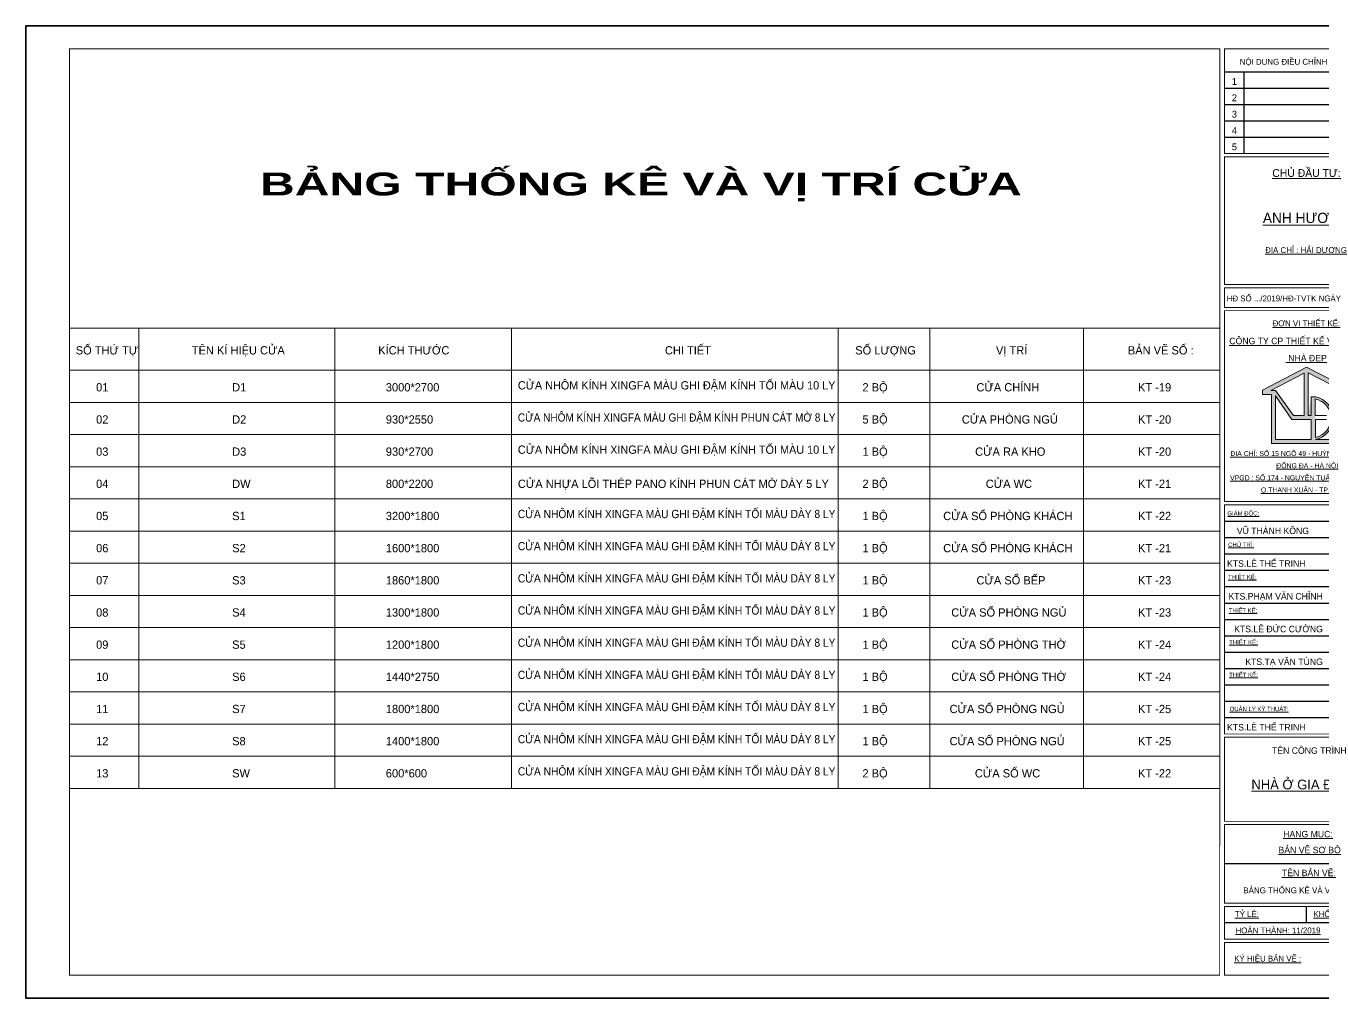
# Model space of a CAD drawing. Header units: inches. Extents: x 274208 to 641690, y -81912 to 129129.
# Drawn here: x 427121 to 452918, y 7786 to 27127 of the extents above; entities that cross this region are included whole.
import ezdxf
from ezdxf.enums import TextEntityAlignment as Align

# ---------------------------------------------------------------- set-up
doc = ezdxf.new("R2010")
doc.units = ezdxf.units.IN
doc.header["$MEASUREMENT"] = 0
for name, color, linetype, lineweight in [('03.Manh', 251, 'Continuous', 13), ('05.Text', 253, 'Continuous', 18), ('10.Text', 254, 'Continuous', 18), ('11.Khung bo', 32, 'Continuous', 50), ('12.Khung', 36, 'Continuous', 25)]:
    doc.layers.add(name, color=color, linetype=linetype, lineweight=lineweight)
doc.layers.add('Tpl_Bound', color=1, linetype='Continuous', plot=False)
doc.styles.add('1', font='')
doc.styles.add('AVANT', font='')
doc.styles.add('AVANTH', font='')
doc.styles.add('VnAvantH', font='')
doc.styles.get('1').set_extended_font_data('.VnHelvetInsH', bold=True)
doc.styles.get('AVANT').set_extended_font_data('.VnAvant')
doc.styles.get('AVANTH').set_extended_font_data('.VnAvantH')
doc.styles.get('VnAvantH').set_extended_font_data('.VnAvantH')

# ---------------------------------------------------------------- blocks, each defined once
blk = doc.blocks.new('100')
at = {"layer": '05.Text'}
h = blk.add_hatch(color=3, dxfattribs=at)
h.paths.add_polyline_path([(1897375, -927367), (1897375, -927501), (1897646, -927501), (1897646, -928998), (1898856, -928998), (1899794, -928998), (1899794, -927501), (1900078, -927501), (1900078, -927366), (1898717, -926668)])
h.paths.add_polyline_path([(1898772, -928138), (1898858, -927562, -0.921492), (1898987, -928872), (1899668, -928872), (1899668, -927297), (1898772, -926837)], flags=16)
h.paths.add_polyline_path([(1898646, -926846), (1898646, -928138), (1898318, -928138), (1897771, -927375), (1897631, -927375)], flags=16)
h.paths.add_polyline_path([(1898982, -927636, -0.822042), (1898987, -928808), (1898987, -928139), (1898982, -928139)], flags=16)
h.paths.add_polyline_path([(1897771, -927537), (1898273, -928265), (1898856, -928265), (1898856, -928872), (1897771, -928872)], flags=16)
for p, q in [((1898717, -926668), (1897375, -927367)), ((1898646, -926846), (1897631, -927375)), ((1898646, -926846), (1898646, -928138)), ((1900078, -927366), (1898717, -926668)), ((1899821, -927376), (1898772, -926837)), ((1898772, -926837), (1898772, -928138)), ((1897375, -927367), (1897375, -927501)), ((1897375, -927501), (1897646, -927501)), ((1897631, -927375), (1897771, -927375)), ((1897646, -927501), (1897646, -928998)), ((1897771, -927375), (1897771, -927375)), ((1897771, -927375), (1898318, -928138)), ((1897771, -927537), (1897771, -928872)), ((1898273, -928265), (1897771, -927537)), ((1898856, -928138), (1898856, -927573)), ((1898856, -928138), (1898856, -927573)), ((1898856, -927573), (1898987, -927573)), ((1898982, -927636), (1898982, -928139)), ((1898856, -928265), (1898273, -928265)), ((1898318, -928138), (1898646, -928138)), ((1898772, -928138), (1898856, -928138)), ((1898856, -928872), (1898856, -928265)), ((1898982, -928139), (1899330, -928139)), ((1899330, -928265), (1898987, -928265)), ((1898987, -928265), (1898987, -928808)), ((1897771, -928872), (1898856, -928872)), ((1898987, -928872), (1899668, -928872)), ((1897646, -928998), (1898856, -928998)), ((1898856, -928998), (1899794, -928998))]:
    blk.add_line(p, q, dxfattribs=at)
for radius, start, end in [(598, 281.4298, 79.1164), (660, 280.3316, 79.6684)]:
    blk.add_arc((1898869, -928223), radius, start, end, dxfattribs=at)
at = {"layer": '11.Khung bo', "const_width": 26.7}
for points in [[(1860913, -945240), (1860913, -916940), (1896063, -916940), (1896063, -945240)], [(1896213, -920140), (1896213, -916940), (1901213, -916940), (1901213, -920140)], [(1896213, -924140), (1901213, -924140), (1901213, -920240), (1896213, -920240)], [(1896213, -924840), (1901213, -924840), (1901213, -924240), (1896213, -924240)], [(1896213, -930771), (1901213, -930771), (1901213, -924940), (1896213, -924940)], [(1896213, -937871), (1901213, -937871), (1901213, -930871), (1896213, -930871)], [(1896213, -940540), (1901213, -940540), (1901213, -937971), (1896213, -937971)], [(1896213, -943040), (1901213, -943040), (1901213, -940640), (1896213, -940640)], [(1896213, -944140), (1901213, -944140), (1901213, -943140), (1896213, -943140)], [(1896213, -945240), (1901213, -945240), (1901213, -944240), (1896213, -944240)]]:
    blk.add_lwpolyline(points, close=True, dxfattribs=at)
at = {"layer": '12.Khung'}
for p, q in [((1896213, -917640), (1901213, -917640)), ((1896813, -920140), (1896813, -917640)), ((1896213, -918140), (1901213, -918140)), ((1896213, -918640), (1901213, -918640)), ((1896213, -919140), (1901213, -919140)), ((1896213, -919640), (1901213, -919640)), ((1896213, -931371), (1899399, -931371)), ((1896213, -931871), (1901213, -931871)), ((1896213, -932371), (1899399, -932371)), ((1896213, -932871), (1901213, -932871)), ((1896213, -933371), (1899399, -933371)), ((1896213, -933871), (1901213, -933871)), ((1896213, -934371), (1899399, -934371)), ((1896213, -934871), (1901213, -934871)), ((1896213, -935371), (1899399, -935371)), ((1896213, -935871), (1901213, -935871)), ((1896213, -936371), (1899399, -936371)), ((1896213, -936871), (1901213, -936871)), ((1896213, -937371), (1899399, -937371)), ((1901213, -941840), (1896213, -941840)), ((1898713, -943640), (1898713, -943140)), ((1901213, -943640), (1896213, -943640))]:
    blk.add_line(p, q, dxfattribs=at)
at = {"layer": '12.Khung', "color": 1}
blk.add_lwpolyline([(1901579, -945940), (1901579, -916240), (1859580, -916240), (1859580, -945940)], close=True, dxfattribs=at)
at = {"layer": '05.Text', "style": 'VnAvantH'}
for s, p in [('Néi dung ®iÒu chØnh lÇn thø ...', (1898713, -917329)), ('H§ sè .../2019/H§-TVTK ngµy ', (1898057, -924540))]:
    blk.add_text(s, height=180, dxfattribs=at).set_placement(p, align=Align.MIDDLE)
at = {"layer": '05.Text'}
for s, height, style, p in [('1', 210, 'AVANT', (1896513, -918040)), ('2', 210, 'AVANT', (1896513, -918540)), ('3', 210, 'AVANT', (1896513, -919040)), ('4', 210, 'AVANT', (1896513, -919540)), ('5', 210, 'AVANT', (1896513, -920040)), ('%%uChñ ®Çu t\xad:', 237.6, 'VnAvantH', (1898716, -920853)), ('%%Uanh H¦¥NG', 313.63, 'VnAvantH', (1898709, -922261)), ('%%U®Þa chØ : H¶I D¦¥NG', 180, 'VnAvantH', (1898703, -923178)), ('%%U®¬n vÞ thiÕt kÕ:', 180, 'VnAvantH', (1898713, -925416)), ('%%Uc«ng ty cp thiÕt kÕ vµ thi c«ng', 198, 'VnAvantH', (1898711, -925964)), ('%%U nhµ ®Ñp', 198, 'VnAvantH', (1898711, -926487)), ('%%U®Þa chØ: sè 15 ngâ 49 - huúnh thóc kh¸ng', 152.46, 'VnAvantH', (1898739, -929380)), ('%%U®èng ®a - hµ néi', 152.46, 'VnAvantH', (1898739, -929751)), ('%%Uvpgd : sè 174 - nguyÔn tu©n - nh©n chÝnh', 152.46, 'VnAvantH', (1898739, -930122)), ('%%Uq.thanh xu©n - tp.hµ néi', 152.46, 'VnAvantH', (1898739, -930493))]:
    blk.add_text(s, height=height, dxfattribs=dict(at, style=style)).set_placement(p, align=Align.CENTER)
at = {"layer": '05.Text', "style": 'VnAvantH'}
for s, height, p in [('%%Ugi¸m ®èc:', 132, (1896298, -931198)), ('%%Uchñ tr×:', 132, (1896322, -932157)), ('%%UthiÕt kÕ:', 132, (1896319, -933142)), ('%%UthiÕt kÕ:', 132, (1896339, -934166)), ('%%UthiÕt kÕ:', 132, (1896355, -935133)), ('%%UthiÕt kÕ:', 132, (1896355, -936133)), ('%%Uqu¶n lý kü thuËt:', 132, (1896366, -937174)), ('tªn C¤NG TR×NH', 198, (1897662, -938477)), ('%%UNHµ ë GIA §×NH', 297, (1897032, -939564)), ('%%Uh¹ng môc:', 198, (1898005, -941030)), ('%%Ub¶n vÏ s¬ bé', 198, (1897861, -941515)), ('%%Utªn b¶n vÏ:', 198, (1897966, -942216)), ('%%Utû lÖ:', 180, (1896525, -943464)), ('%%UKHæ GIÊY :     A3', 180, (1898928, -943464)), ('%%Uhoµn thµnh: 11/2019', 180, (1896548, -943964)), ('%%Uký hiÖu b¶n vÏ :', 180, (1896508, -944823))]:
    blk.add_text(s, height=height, dxfattribs=at).set_placement(p)
for s, p in [('vò thµnh k«ng', (1898793, -931764)), ('KTS.lª thÕ trinh', (1898687, -932764)), ('KTS.PH¹M V¡N CHØNH', (1899215, -933764)), ('KTS.lª ®øc c\xadêng', (1899215, -934764)), ('KTS.t¹ v¨n tïng', (1899215, -935764)), ('KTS.lª thÕ trinh', (1898687, -937764))]:
    blk.add_text(s, height=198, dxfattribs=at).set_placement(p, align=Align.RIGHT)

msp = doc.modelspace()

# ---------------------------------------------------------------- linework, layer by layer
at = {"layer": '03.Manh'}
for p, q in [((427989.6, 10813.7), (427989.6, 26671.4)), ((450879.8, 26671.4), (450879.8, 10813.7)), ((427989.6, 21112.8), (450879.8, 21112.8)), ((429371.1, 11958.4), (429371.1, 21112.8)), ((433269.5, 11958.4), (433269.5, 21112.8)), ((436786.5, 11958.4), (436786.5, 21112.8)), ((443286, 11958.4), (443286, 21112.8)), ((445108.7, 11958.4), (445108.7, 21112.8)), ((448169.9, 11958.4), (448169.9, 21112.8)), ((427989.6, 20278.4), (450879.8, 20278.4)), ((427989.6, 19638.4), (450879.8, 19638.4)), ((427989.6, 18998.4), (450879.8, 18998.4)), ((427989.6, 18358.4), (450879.8, 18358.4)), ((427989.6, 17718.4), (450879.8, 17718.4)), ((427989.6, 17078.4), (450879.8, 17078.4)), ((427989.6, 16438.4), (450879.8, 16438.4)), ((427989.6, 15798.4), (450879.8, 15798.4)), ((427989.6, 15158.4), (450879.8, 15158.4)), ((427989.6, 14518.4), (450879.8, 14518.4)), ((427989.6, 13878.4), (450879.8, 13878.4)), ((427989.6, 13238.4), (450879.8, 13238.4)), ((427989.6, 12598.4), (450879.8, 12598.4)), ((427989.6, 11958.4), (450879.8, 11958.4))]:
    msp.add_line(p, q, dxfattribs=at)
at = {"layer": 'Tpl_Bound', "color": 1}
msp.add_lwpolyline([(427121.3, 7786.2), (427121.3, 27127.3), (454472.3, 27127.3), (454472.3, 7786.2)], close=True, dxfattribs=at)

# ---------------------------------------------------------------- block references
at = {"layer": '05.Text', "xscale": 0.651219666679623, "yscale": 0.651219666679623, "zscale": 0.651219666679623}
msp.add_blockref('100', (-783873.5, 623800.8), dxfattribs=at)

# ---------------------------------------------------------------- texts
at = {"layer": '10.Text', "style": '1', "width": 1.5}
msp.add_text('b¶ng thèng kª vµ vÞ trÝ cöa', height=457.139, dxfattribs=at).set_placement((439361.2, 23992.2), align=Align.MIDDLE)
at = {"layer": '10.Text', "color": 2, "style": 'AVANTH'}
for s, p in [('sè thø tù', (428112.5, 20591.3)), ('tªn kÝ hiÖu cöa', (430423.3, 20591.3)), ('kÝch th\xadíc', (434133.2, 20591.3)), ('chi tiÕt', (439838.8, 20591.3)), ('sè l\xadîng', (443626.4, 20591.3)), ('vÞ trÝ ', (446428.1, 20591.3)), ('b¶n vÏ sè :', (449052.7, 20591.3))]:
    msp.add_text(s, height=164.57, dxfattribs=at).set_placement(p)
at = {"layer": '10.Text', "color": 3, "style": 'AVANTH'}
for s, p in [('01', (428518.1, 19855.6)), ('d1', (431225.8, 19855.6)), ('3000*2700', (434284.5, 19855.6)), ('2 bé', (443770.1, 19855.6)), ('CöA chÝnh', (446038, 19855.6)), ('KT -19', (449254.5, 19855.6)), ('02', (428518.1, 19215.6)), ('d2', (431225.8, 19215.6)), ('930*2550', (434284.5, 19215.6)), ('5 bé', (443770.1, 19215.6)), ('CöA phßng ngñ', (445747.5, 19215.6)), ('KT -20', (449254.5, 19215.6)), ('03', (428518.1, 18575.6)), ('d3', (431225.8, 18575.6)), ('930*2700', (434284.5, 18575.6)), ('1 bé', (443770.1, 18575.6)), ('CöA RA KHO', (446013.2, 18575.6)), ('KT -20', (449254.5, 18575.6)), ('04', (428518.1, 17935.6)), ('dW', (431225.8, 17935.6)), ('800*2200', (434284.5, 17935.6)), ('cöa NHùA LâI THÐP PANO KÝNH PHUN C¸T Mê DµY 5 LY', (436912.1, 17935.6)), ('2 bé', (443770.1, 17935.6)), ('CöA WC', (446224.4, 17935.6)), ('KT -21', (449254.5, 17935.6)), ('05', (428518.1, 17295.6)), ('S1', (431225.8, 17295.6)), ('3200*1800', (434284.5, 17295.6)), ('1 bé', (443770.1, 17295.6)), ('CöA Sæ PHßNG KH¸CH', (445377.5, 17295.6)), ('KT -22', (449254.5, 17295.6)), ('06', (428518.1, 16655.6)), ('S2', (431225.8, 16655.6)), ('1600*1800', (434284.5, 16655.6)), ('1 bé', (443770.1, 16655.6)), ('CöA Sæ PHßNG KH¸CH', (445377.5, 16655.6)), ('KT -21', (449254.5, 16655.6)), ('07', (428518.1, 16015.6)), ('S3', (431225.8, 16015.6)), ('1860*1800', (434284.5, 16015.6)), ('1 bé', (443770.1, 16015.6)), ('CöA Sæ BÕP', (446039.1, 16015.6)), ('KT -23', (449254.5, 16015.6)), ('08', (428518.1, 15375.6)), ('S4', (431225.8, 15375.6)), ('1300*1800', (434284.5, 15375.6)), ('1 bé', (443770.1, 15375.6)), ('CöA Sæ PHßNG NGñ', (445538.3, 15375.6)), ('KT -23', (449254.5, 15375.6)), ('09', (428518.1, 14735.6)), ('S5', (431225.8, 14735.6)), ('1200*1800', (434284.5, 14735.6)), ('1 bé', (443770.1, 14735.6)), ('CöA Sæ PHßNG THê', (445538.3, 14735.6)), ('KT -24', (449254.5, 14735.6)), ('10', (428518.1, 14095.6)), ('S6', (431225.8, 14095.6)), ('1440*2750', (434284.5, 14095.6)), ('1 bé', (443770.1, 14095.6)), ('CöA Sæ PHßNG THê', (445538.3, 14095.6)), ('KT -24', (449254.5, 14095.6)), ('11', (428518.1, 13455.6)), ('S7', (431225.8, 13455.6)), ('1800*1800', (434284.5, 13455.6)), ('1 bé', (443770.1, 13455.6)), ('CöA Sæ PHßNG NGñ', (445504.1, 13455.6)), ('KT -25', (449254.5, 13455.6)), ('12', (428518.1, 12815.6)), ('S8', (431225.8, 12815.6)), ('1400*1800', (434284.5, 12815.6)), ('1 bé', (443770.1, 12815.6)), ('CöA Sæ PHßNG NGñ', (445504.1, 12815.6)), ('KT -25', (449254.5, 12815.6)), ('2 bé', (443770.1, 12175.6)), ('CöA Sæ WC', (446007.5, 12175.6)), ('13', (428518.1, 12175.6)), ('SW', (431225.8, 12175.6)), ('600*600', (434284.5, 12175.6)), ('KT -22', (449254.5, 12175.6))]:
    msp.add_text(s, height=164.57, dxfattribs=at).set_placement(p)
for s, width, p, p2 in [('cöa nh«m kÝnh xingfa mµu ghi ®Ëm kÝnh tèi mµu 10 ly', 0.973051, (436912.1, 19894.8), (443232.6, 19894.8)), ('cöa nh«m kÝnh xingfa mµu ghi ®Ëm kÝnh PHUN C¸T Mê 8 ly', 0.901203, (436912.1, 19254.8), (443232.6, 19254.8)), ('cöa nh«m kÝnh xingfa mµu ghi ®Ëm kÝnh tèi mµu 10 ly', 0.973051, (436912.1, 18614.8), (443232.6, 18614.8)), ('cöa nh«m kÝnh xingfa mµu ghi ®Ëm kÝnh tèi mµu dµy 8 ly', 0.916511, (436912.1, 17334.8), (443232.6, 17334.8)), ('cöa nh«m kÝnh xingfa mµu ghi ®Ëm kÝnh tèi mµu dµy 8 ly', 0.916511, (436912.1, 16694.8), (443232.6, 16694.8)), ('cöa nh«m kÝnh xingfa mµu ghi ®Ëm kÝnh tèi mµu dµy 8 ly', 0.916511, (436912.1, 16054.8), (443232.6, 16054.8)), ('cöa nh«m kÝnh xingfa mµu ghi ®Ëm kÝnh tèi mµu dµy 8 ly', 0.916511, (436912.1, 15414.8), (443232.6, 15414.8)), ('cöa nh«m kÝnh xingfa mµu ghi ®Ëm kÝnh tèi mµu dµy 8 ly', 0.916511, (436912.1, 14774.8), (443232.6, 14774.8)), ('cöa nh«m kÝnh xingfa mµu ghi ®Ëm kÝnh tèi mµu dµy 8 ly', 0.916511, (436912.1, 14134.8), (443232.6, 14134.8)), ('cöa nh«m kÝnh xingfa mµu ghi ®Ëm kÝnh tèi mµu dµy 8 ly', 0.916511, (436912.1, 13494.8), (443232.6, 13494.8)), ('cöa nh«m kÝnh xingfa mµu ghi ®Ëm kÝnh tèi mµu dµy 8 ly', 0.916511, (436912.1, 12854.8), (443232.6, 12854.8)), ('cöa nh«m kÝnh xingfa mµu ghi ®Ëm kÝnh tèi mµu dµy 8 ly', 0.916511, (436912.1, 12214.8), (443232.6, 12214.8))]:
    msp.add_text(s, height=164.57, dxfattribs=dict(at, width=width)).set_placement(p, p2, align=Align.FIT)
at = {"layer": '10.Text', "style": 'VnAvantH'}
msp.add_text('b¶ng thèng kª vµ vÞ trÝ cöa', height=118.799, dxfattribs=at).set_placement((452587.1, 9934.2), align=Align.MIDDLE)

doc.saveas('drawing.dxf')
